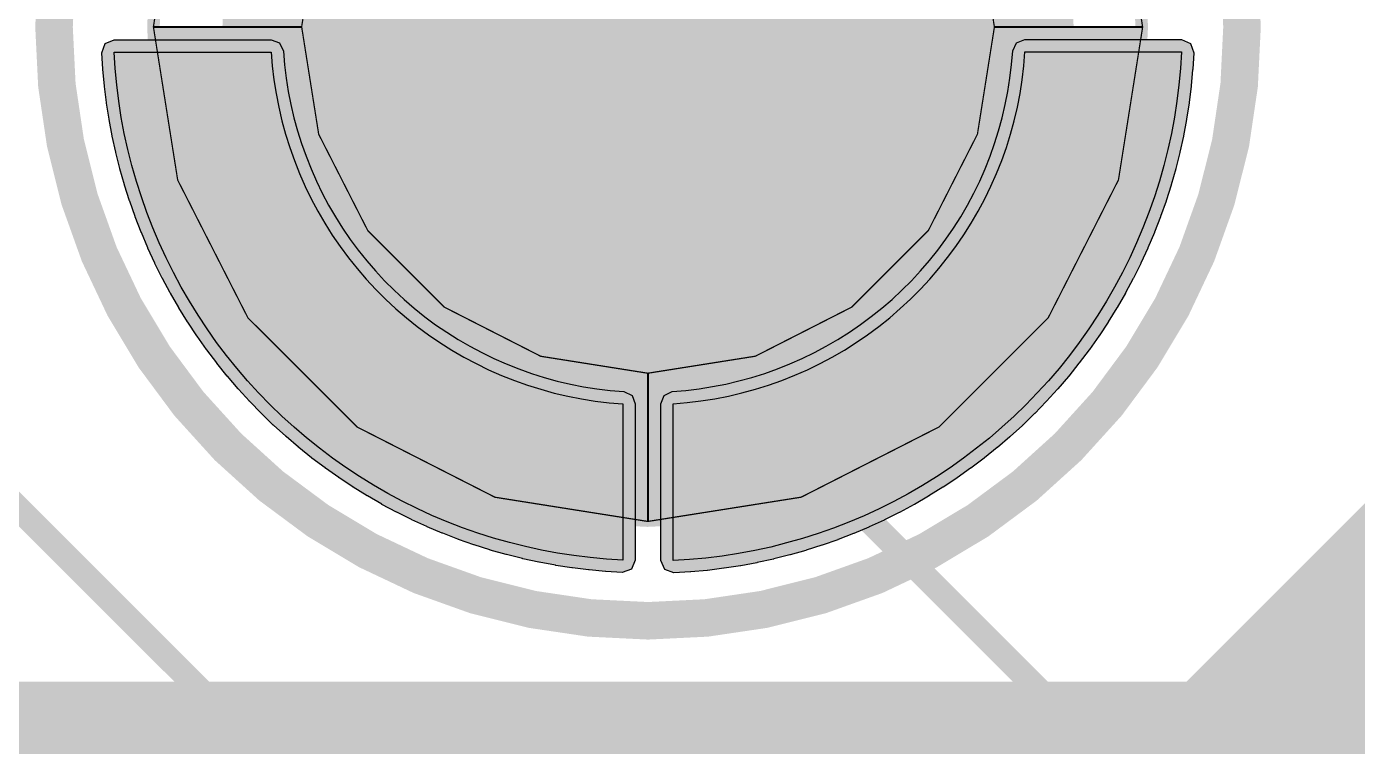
# Model space of a CAD drawing. Header units: millimetres. Extents: x -3 to 238, y -92 to 6.
# Drawn here: x 78.49 to 83.87, y -9.91 to -7 of the extents above; entities that cross this region are included whole.
import ezdxf

# ---------------------------------------------------------------- set-up
doc = ezdxf.new("R2010")
doc.units = ezdxf.units.MM
doc.header["$MEASUREMENT"] = 0
for name, color, linetype, true_color in [('Bottom-Layer', 7, 'Continuous', 0x0000ff), ('Bottom-Paste-Mask-Layer', 7, 'Continuous', 0x800000), ('Bottom-Silkscreen-Layer', 7, 'Continuous', 0x66cc33), ('Bottom-Solder-Mask-Layer', 7, 'Continuous', 0xaa00ff), ('Component-Shape-Layer', 7, 'Continuous', 0x00cccc), ('Document-Layer', 7, 'Continuous', 0xffffff), ('Multi-Layer', 7, 'Continuous', 0xc0c0c0), ('Pin-Soldering-Layer', 7, 'Continuous', 0xcc9999), ('Top-Layer', 7, 'Continuous', 0xff0000)]:
    doc.layers.add(name, color=color, linetype=linetype, true_color=true_color)

msp = doc.modelspace()

# ---------------------------------------------------------------- hatches: boundary and pattern name
at = {"layer": 'Bottom-Layer'}
for points in [[(80.8986, -8.5258), (80.8986, -9.1586), (80.8322, -9.1545), (80.766, -9.1485), (80.6999, -9.1404), (80.6342, -9.1302), (80.5688, -9.118), (80.5038, -9.1039), (80.4393, -9.0877), (80.3752, -9.0695), (80.3118, -9.0494), (80.2491, -9.0273), (80.187, -9.0034), (80.1257, -8.9775), (80.0652, -8.9497), (80.0057, -8.9201), (79.947, -8.8887), (79.8894, -8.8554), (79.8328, -8.8205), (79.7773, -8.7837), (79.723, -8.7453), (79.6699, -8.7053), (79.618, -8.6636), (79.5675, -8.6203), (79.5183, -8.5756), (79.4705, -8.5293), (79.4242, -8.4815), (79.3793, -8.4324), (79.336, -8.3819), (79.2943, -8.3301), (79.2541, -8.277), (79.2157, -8.2227), (79.1789, -8.1672), (79.1439, -8.1107), (79.1106, -8.0531), (79.0791, -7.9945), (79.0494, -7.935), (79.0216, -7.8745), (78.9956, -7.8133), (78.9716, -7.7512), (78.9494, -7.6885), (78.9292, -7.6251), (78.911, -7.5611), (78.8948, -7.4966), (78.8805, -7.4316), (78.8683, -7.3662), (78.8581, -7.3005), (78.8499, -7.2344), (78.8437, -7.1682), (78.8396, -7.1018), (79.4746, -7.1018), (79.4793, -7.158), (79.486, -7.214), (79.4948, -7.2697), (79.5056, -7.3251), (79.5185, -7.38), (79.5333, -7.4344), (79.5502, -7.4882), (79.5691, -7.5414), (79.5899, -7.5938), (79.6127, -7.6454), (79.6373, -7.6962), (79.6638, -7.7459), (79.6922, -7.7947), (79.7223, -7.8424), (79.7542, -7.8889), (79.7877, -7.9343), (79.8229, -7.9783), (79.8598, -8.021), (79.8982, -8.0624), (79.9381, -8.1023), (79.9794, -8.1407), (80.0221, -8.1775), (80.0662, -8.2127), (80.1115, -8.2463), (80.158, -8.2781), (80.2057, -8.3082), (80.2545, -8.3366), (80.3043, -8.3631), (80.355, -8.3877), (80.4066, -8.4105), (80.4591, -8.4313), (80.5122, -8.4502), (80.566, -8.4671), (80.6204, -8.482), (80.6753, -8.4949), (80.7307, -8.5057), (80.7864, -8.5145), (80.8424, -8.5212)], [(82.5259, -7.1015), (83.1587, -7.1015), (83.1547, -7.168), (83.1486, -7.2342), (83.1405, -7.3002), (83.1304, -7.366), (83.1182, -7.4314), (83.104, -7.4964), (83.0878, -7.5609), (83.0697, -7.6249), (83.0496, -7.6884), (83.0275, -7.7511), (83.0035, -7.8132), (82.9776, -7.8745), (82.9499, -7.9349), (82.9203, -7.9945), (82.8888, -8.0532), (82.8556, -8.1108), (82.8206, -8.1674), (82.7839, -8.2228), (82.7455, -8.2772), (82.7054, -8.3303), (82.6637, -8.3822), (82.6205, -8.4327), (82.5757, -8.4819), (82.5294, -8.5297), (82.4817, -8.576), (82.4325, -8.6209), (82.382, -8.6642), (82.3302, -8.7059), (82.2771, -8.746), (82.2228, -8.7845), (82.1674, -8.8213), (82.1109, -8.8563), (82.0532, -8.8896), (81.9947, -8.9211), (81.9351, -8.9508), (81.8747, -8.9786), (81.8134, -9.0046), (81.7514, -9.0286), (81.6886, -9.0507), (81.6252, -9.0709), (81.5612, -9.0891), (81.4967, -9.1054), (81.4318, -9.1196), (81.3664, -9.1319), (81.3006, -9.1421), (81.2346, -9.1503), (81.1683, -9.1564), (81.1019, -9.1605), (81.1019, -8.5255), (81.1582, -8.5209), (81.2142, -8.5142), (81.2699, -8.5054), (81.3252, -8.4946), (81.3801, -8.4817), (81.4346, -8.4668), (81.4884, -8.45), (81.5415, -8.4311), (81.5939, -8.4103), (81.6456, -8.3875), (81.6963, -8.3628), (81.7461, -8.3363), (81.7949, -8.308), (81.8425, -8.2779), (81.8891, -8.246), (81.9344, -8.2124), (81.9785, -8.1772), (82.0212, -8.1404), (82.0625, -8.102), (82.1024, -8.0621), (82.1408, -8.0208), (82.1776, -7.9781), (82.2128, -7.934), (82.2464, -7.8887), (82.2783, -7.8421), (82.3084, -7.7945), (82.3367, -7.7457), (82.3632, -7.6959), (82.3879, -7.6452), (82.4107, -7.5935), (82.4315, -7.5411), (82.4504, -7.488), (82.4672, -7.4342), (82.4821, -7.3797), (82.495, -7.3248), (82.5058, -7.2695), (82.5146, -7.2138), (82.5213, -7.1577)]]:
    msp.add_hatch(color=256, dxfattribs=at).paths.add_polyline_path(points)
at = {"layer": 'Bottom-Paste-Mask-Layer'}
for points in [[(80.8986, -8.5258), (80.8986, -9.1586), (80.8322, -9.1545), (80.766, -9.1485), (80.6999, -9.1404), (80.6342, -9.1302), (80.5688, -9.118), (80.5038, -9.1039), (80.4393, -9.0877), (80.3752, -9.0695), (80.3118, -9.0494), (80.2491, -9.0273), (80.187, -9.0034), (80.1257, -8.9775), (80.0652, -8.9497), (80.0057, -8.9201), (79.947, -8.8887), (79.8894, -8.8554), (79.8328, -8.8205), (79.7773, -8.7837), (79.723, -8.7453), (79.6699, -8.7053), (79.618, -8.6636), (79.5675, -8.6203), (79.5183, -8.5756), (79.4705, -8.5293), (79.4242, -8.4815), (79.3793, -8.4324), (79.336, -8.3819), (79.2943, -8.3301), (79.2541, -8.277), (79.2157, -8.2227), (79.1789, -8.1672), (79.1439, -8.1107), (79.1106, -8.0531), (79.0791, -7.9945), (79.0494, -7.935), (79.0216, -7.8745), (78.9956, -7.8133), (78.9716, -7.7512), (78.9494, -7.6885), (78.9292, -7.6251), (78.911, -7.5611), (78.8948, -7.4966), (78.8805, -7.4316), (78.8683, -7.3662), (78.8581, -7.3005), (78.8499, -7.2344), (78.8437, -7.1682), (78.8396, -7.1018), (79.4746, -7.1018), (79.4793, -7.158), (79.486, -7.214), (79.4948, -7.2697), (79.5056, -7.3251), (79.5185, -7.38), (79.5333, -7.4344), (79.5502, -7.4882), (79.5691, -7.5414), (79.5899, -7.5938), (79.6127, -7.6454), (79.6373, -7.6962), (79.6638, -7.7459), (79.6922, -7.7947), (79.7223, -7.8424), (79.7542, -7.8889), (79.7877, -7.9343), (79.8229, -7.9783), (79.8598, -8.021), (79.8982, -8.0624), (79.9381, -8.1023), (79.9794, -8.1407), (80.0221, -8.1775), (80.0662, -8.2127), (80.1115, -8.2463), (80.158, -8.2781), (80.2057, -8.3082), (80.2545, -8.3366), (80.3043, -8.3631), (80.355, -8.3877), (80.4066, -8.4105), (80.4591, -8.4313), (80.5122, -8.4502), (80.566, -8.4671), (80.6204, -8.482), (80.6753, -8.4949), (80.7307, -8.5057), (80.7864, -8.5145), (80.8424, -8.5212)], [(82.5259, -7.1015), (83.1587, -7.1015), (83.1547, -7.168), (83.1486, -7.2342), (83.1405, -7.3002), (83.1304, -7.366), (83.1182, -7.4314), (83.104, -7.4964), (83.0878, -7.5609), (83.0697, -7.6249), (83.0496, -7.6884), (83.0275, -7.7511), (83.0035, -7.8132), (82.9776, -7.8745), (82.9499, -7.9349), (82.9203, -7.9945), (82.8888, -8.0532), (82.8556, -8.1108), (82.8206, -8.1674), (82.7839, -8.2228), (82.7455, -8.2772), (82.7054, -8.3303), (82.6637, -8.3822), (82.6205, -8.4327), (82.5757, -8.4819), (82.5294, -8.5297), (82.4817, -8.576), (82.4325, -8.6209), (82.382, -8.6642), (82.3302, -8.7059), (82.2771, -8.746), (82.2228, -8.7845), (82.1674, -8.8213), (82.1109, -8.8563), (82.0532, -8.8896), (81.9947, -8.9211), (81.9351, -8.9508), (81.8747, -8.9786), (81.8134, -9.0046), (81.7514, -9.0286), (81.6886, -9.0507), (81.6252, -9.0709), (81.5612, -9.0891), (81.4967, -9.1054), (81.4318, -9.1196), (81.3664, -9.1319), (81.3006, -9.1421), (81.2346, -9.1503), (81.1683, -9.1564), (81.1019, -9.1605), (81.1019, -8.5255), (81.1582, -8.5209), (81.2142, -8.5142), (81.2699, -8.5054), (81.3252, -8.4946), (81.3801, -8.4817), (81.4346, -8.4668), (81.4884, -8.45), (81.5415, -8.4311), (81.5939, -8.4103), (81.6456, -8.3875), (81.6963, -8.3628), (81.7461, -8.3363), (81.7949, -8.308), (81.8425, -8.2779), (81.8891, -8.246), (81.9344, -8.2124), (81.9785, -8.1772), (82.0212, -8.1404), (82.0625, -8.102), (82.1024, -8.0621), (82.1408, -8.0208), (82.1776, -7.9781), (82.2128, -7.934), (82.2464, -7.8887), (82.2783, -7.8421), (82.3084, -7.7945), (82.3367, -7.7457), (82.3632, -7.6959), (82.3879, -7.6452), (82.4107, -7.5935), (82.4315, -7.5411), (82.4504, -7.488), (82.4672, -7.4342), (82.4821, -7.3797), (82.495, -7.3248), (82.5058, -7.2695), (82.5146, -7.2138), (82.5213, -7.1577)]]:
    msp.add_hatch(color=256, dxfattribs=at).paths.add_polyline_path(points)
at = {"layer": 'Bottom-Solder-Mask-Layer'}
for points in [[(80.8475, -8.4714), (80.9027, -8.476), (80.9354, -8.4919), (80.9486, -8.5258), (80.9486, -9.1586), (80.9329, -9.195), (80.8956, -9.2085), (80.8292, -9.2045), (80.8284, -9.2044), (80.8277, -9.2043), (80.7614, -9.1983), (80.7606, -9.1982), (80.7599, -9.1981), (80.6938, -9.19), (80.6931, -9.1899), (80.6923, -9.1898), (80.6266, -9.1796), (80.6258, -9.1795), (80.6251, -9.1794), (80.5596, -9.1672), (80.5589, -9.1671), (80.5581, -9.1669), (80.4931, -9.1527), (80.4924, -9.1526), (80.4916, -9.1524), (80.4271, -9.1362), (80.4263, -9.136), (80.4256, -9.1358), (80.3616, -9.1176), (80.3609, -9.1174), (80.3601, -9.1172), (80.2967, -9.0971), (80.296, -9.0968), (80.2952, -9.0966), (80.2325, -9.0745), (80.2318, -9.0743), (80.231, -9.074), (80.169, -9.05), (80.1683, -9.0497), (80.1676, -9.0494), (80.1063, -9.0235), (80.1056, -9.0232), (80.1049, -9.0229), (80.0444, -8.9952), (80.0437, -8.9948), (80.043, -8.9945), (79.9834, -8.9649), (79.9827, -8.9645), (79.982, -8.9642), (79.9234, -8.9327), (79.9227, -8.9324), (79.9221, -8.932), (79.8644, -8.8988), (79.8638, -8.8984), (79.8631, -8.898), (79.8065, -8.863), (79.8059, -8.8626), (79.8052, -8.8622), (79.7497, -8.8254), (79.7491, -8.825), (79.7485, -8.8246), (79.6941, -8.7862), (79.6935, -8.7857), (79.6929, -8.7852), (79.6398, -8.7452), (79.6392, -8.7447), (79.6386, -8.7442), (79.5867, -8.7026), (79.5861, -8.7021), (79.5855, -8.7016), (79.535, -8.6583), (79.5344, -8.6578), (79.5338, -8.6573), (79.4846, -8.6125), (79.484, -8.612), (79.4835, -8.6115), (79.4357, -8.5652), (79.4352, -8.5646), (79.4346, -8.5641), (79.3883, -8.5164), (79.3878, -8.5158), (79.3872, -8.5152), (79.3424, -8.4661), (79.3419, -8.4655), (79.3414, -8.4649), (79.298, -8.4144), (79.2976, -8.4138), (79.2971, -8.4132), (79.2553, -8.3614), (79.2549, -8.3608), (79.2544, -8.3602), (79.2143, -8.3071), (79.2138, -8.3065), (79.2133, -8.3059), (79.1749, -8.2516), (79.1744, -8.251), (79.174, -8.2503), (79.1372, -8.1949), (79.1368, -8.1942), (79.1364, -8.1936), (79.1014, -8.1371), (79.1009, -8.1364), (79.1006, -8.1357), (79.0673, -8.0781), (79.0669, -8.0774), (79.0665, -8.0768), (79.035, -8.0182), (79.0347, -8.0175), (79.0343, -8.0168), (79.0046, -7.9573), (79.0043, -7.9566), (79.004, -7.9559), (78.9762, -7.8954), (78.9758, -7.8947), (78.9755, -7.894), (78.9496, -7.8328), (78.9493, -7.8321), (78.949, -7.8313), (78.9249, -7.7693), (78.9247, -7.7686), (78.9244, -7.7678), (78.9023, -7.7051), (78.902, -7.7044), (78.9018, -7.7037), (78.8816, -7.6403), (78.8814, -7.6395), (78.8812, -7.6388), (78.8629, -7.5748), (78.8627, -7.5741), (78.8625, -7.5733), (78.8463, -7.5088), (78.8461, -7.5081), (78.8459, -7.5073), (78.8317, -7.4423), (78.8315, -7.4416), (78.8314, -7.4408), (78.8191, -7.3754), (78.819, -7.3746), (78.8189, -7.3739), (78.8087, -7.3081), (78.8086, -7.3074), (78.8085, -7.3066), (78.8003, -7.2406), (78.8002, -7.2398), (78.8001, -7.2391), (78.794, -7.1728), (78.7939, -7.172), (78.7938, -7.1713), (78.7897, -7.1049), (78.8032, -7.0675), (78.8396, -7.0518), (79.4746, -7.0518), (79.5085, -7.065), (79.5245, -7.0977), (79.529, -7.153), (79.5355, -7.2071), (79.544, -7.261), (79.5545, -7.3146), (79.5669, -7.3677), (79.5813, -7.4203), (79.5977, -7.4724), (79.6159, -7.5238), (79.6361, -7.5745), (79.6581, -7.6244), (79.6819, -7.6735), (79.7075, -7.7216), (79.735, -7.7688), (79.7641, -7.8149), (79.7949, -7.8599), (79.8274, -7.9038), (79.8614, -7.9464), (79.897, -7.9877), (79.9342, -8.0277), (79.9728, -8.0663), (80.0127, -8.1034), (80.054, -8.139), (80.0967, -8.1731), (80.1405, -8.2055), (80.1855, -8.2363), (80.2317, -8.2655), (80.2788, -8.2929), (80.327, -8.3185), (80.376, -8.3424), (80.426, -8.3644), (80.4767, -8.3845), (80.5281, -8.4028), (80.5801, -8.4191), (80.6327, -8.4335), (80.6859, -8.446), (80.7394, -8.4564), (80.7933, -8.4649)], [(82.4716, -7.1527), (82.4761, -7.0974), (82.4921, -7.0648), (82.5259, -7.0515), (83.1587, -7.0515), (83.1951, -7.0673), (83.2086, -7.1046), (83.2046, -7.171), (83.2046, -7.1718), (83.2045, -7.1725), (83.1984, -7.2388), (83.1983, -7.2395), (83.1983, -7.2403), (83.1901, -7.3064), (83.19, -7.3071), (83.1899, -7.3079), (83.1798, -7.3736), (83.1797, -7.3744), (83.1795, -7.3751), (83.1674, -7.4406), (83.1672, -7.4413), (83.167, -7.4421), (83.1529, -7.5071), (83.1527, -7.5078), (83.1525, -7.5086), (83.1363, -7.5731), (83.1361, -7.5738), (83.1359, -7.5746), (83.1178, -7.6386), (83.1176, -7.6393), (83.1173, -7.64), (83.0972, -7.7035), (83.097, -7.7042), (83.0967, -7.7049), (83.0747, -7.7677), (83.0744, -7.7684), (83.0741, -7.7691), (83.0502, -7.8312), (83.0499, -7.8319), (83.0496, -7.8326), (83.0237, -7.8939), (83.0234, -7.8946), (83.0231, -7.8953), (82.9953, -7.9558), (82.995, -7.9565), (82.9946, -7.9572), (82.965, -8.0168), (82.9647, -8.0175), (82.9643, -8.0181), (82.9329, -8.0768), (82.9325, -8.0775), (82.9321, -8.0781), (82.8989, -8.1358), (82.8985, -8.1364), (82.8981, -8.1371), (82.8631, -8.1937), (82.8627, -8.1943), (82.8623, -8.195), (82.8256, -8.2505), (82.8251, -8.2511), (82.8247, -8.2517), (82.7863, -8.306), (82.7859, -8.3067), (82.7854, -8.3073), (82.7453, -8.3604), (82.7449, -8.361), (82.7444, -8.3616), (82.7027, -8.4135), (82.7022, -8.4141), (82.7017, -8.4147), (82.6585, -8.4652), (82.658, -8.4658), (82.6575, -8.4664), (82.6127, -8.5156), (82.6121, -8.5161), (82.6116, -8.5167), (82.5653, -8.5645), (82.5648, -8.565), (82.5642, -8.5656), (82.5165, -8.6119), (82.5159, -8.6124), (82.5154, -8.6129), (82.4662, -8.6578), (82.4657, -8.6583), (82.4651, -8.6588), (82.4146, -8.7021), (82.414, -8.7026), (82.4134, -8.7031), (82.3616, -8.7448), (82.361, -8.7453), (82.3604, -8.7458), (82.3073, -8.7859), (82.3067, -8.7864), (82.306, -8.7868), (82.2517, -8.8253), (82.2511, -8.8257), (82.2505, -8.8262), (82.195, -8.8629), (82.1944, -8.8634), (82.1937, -8.8638), (82.1372, -8.8988), (82.1365, -8.8992), (82.1359, -8.8996), (82.0783, -8.9329), (82.0776, -8.9333), (82.0769, -8.9336), (82.0183, -8.9651), (82.0176, -8.9655), (82.017, -8.9658), (81.9574, -8.9955), (81.9567, -8.9959), (81.956, -8.9962), (81.8956, -9.024), (81.8949, -9.0243), (81.8942, -9.0246), (81.8329, -9.0506), (81.8322, -9.0509), (81.8315, -9.0512), (81.7694, -9.0752), (81.7687, -9.0755), (81.768, -9.0758), (81.7053, -9.0979), (81.7045, -9.0981), (81.7038, -9.0984), (81.6404, -9.1186), (81.6397, -9.1188), (81.6389, -9.119), (81.5749, -9.1372), (81.5742, -9.1374), (81.5735, -9.1376), (81.509, -9.1539), (81.5082, -9.1541), (81.5074, -9.1542), (81.4425, -9.1685), (81.4417, -9.1686), (81.441, -9.1688), (81.3756, -9.181), (81.3748, -9.1812), (81.374, -9.1813), (81.3083, -9.1915), (81.3075, -9.1916), (81.3068, -9.1917), (81.2407, -9.1999), (81.24, -9.2), (81.2392, -9.2001), (81.173, -9.2062), (81.1722, -9.2063), (81.1714, -9.2063), (81.105, -9.2104), (81.0677, -9.197), (81.0519, -9.1605), (81.0519, -8.5255), (81.0652, -8.4917), (81.0978, -8.4757), (81.1531, -8.4712), (81.2073, -8.4647), (81.2612, -8.4562), (81.3147, -8.4457), (81.3678, -8.4333), (81.4205, -8.4189), (81.4725, -8.4025), (81.5239, -8.3843), (81.5746, -8.3641), (81.6245, -8.3421), (81.6736, -8.3183), (81.7218, -8.2926), (81.7689, -8.2652), (81.8151, -8.2361), (81.8601, -8.2053), (81.9039, -8.1728), (81.9465, -8.1387), (81.9878, -8.1031), (82.0278, -8.066), (82.0664, -8.0274), (82.1035, -7.9874), (82.1392, -7.9461), (82.1732, -7.9035), (82.2057, -7.8597), (82.2365, -7.8146), (82.2656, -7.7685), (82.293, -7.7214), (82.3187, -7.6732), (82.3425, -7.6241), (82.3645, -7.5742), (82.3847, -7.5235), (82.4029, -7.4721), (82.4193, -7.4201), (82.4337, -7.3674), (82.4461, -7.3143), (82.4566, -7.2608), (82.4651, -7.2069)]]:
    msp.add_hatch(color=256, dxfattribs=at).paths.add_polyline_path(points)
at = {"layer": 'Multi-Layer'}
msp.add_hatch(color=256, dxfattribs=at).paths.add_polyline_path([(79.6002, -7, 1), (82.4002, -7, 1)])
msp.add_hatch(color=256, dxfattribs=at).paths.add_polyline_path([(79.6002, -7, 1), (82.4002, -7, 1)])
at = {"layer": 'Pin-Soldering-Layer'}
for points in [[(80.9986, -9.0018), (80.9986, -8.4018), (80.566, -8.3333), (80.1757, -8.1344), (79.866, -7.8247), (79.6672, -7.4344), (79.5986, -7.0018), (78.9986, -7.0018), (79.0965, -7.6198), (79.3806, -8.1774), (79.8231, -8.6198), (80.3806, -8.9039)], [(80.9986, -9.0018), (80.9986, -8.4018), (80.566, -8.3333), (80.1757, -8.1344), (79.866, -7.8247), (79.6672, -7.4344), (79.5986, -7.0018), (78.9986, -7.0018), (79.0965, -7.6198), (79.3806, -8.1774), (79.8231, -8.6198), (80.3806, -8.9039)], [(83.0019, -7.0015), (82.4019, -7.0015), (82.3334, -7.4342), (82.1346, -7.8244), (81.8248, -8.1342), (81.4346, -8.333), (81.0019, -8.4015), (81.0019, -9.0015), (81.62, -8.9037), (82.1775, -8.6196), (82.62, -8.1771), (82.9041, -7.6196)], [(83.0019, -7.0015), (82.4019, -7.0015), (82.3334, -7.4342), (82.1346, -7.8244), (81.8248, -8.1342), (81.4346, -8.333), (81.0019, -8.4015), (81.0019, -9.0015), (81.62, -8.9037), (82.1775, -8.6196), (82.62, -8.1771), (82.9041, -7.6196)]]:
    msp.add_hatch(color=256, dxfattribs=at).paths.add_polyline_path(points)

# ---------------------------------------------------------------- linework, layer by layer
at = {"layer": 'Bottom-Layer'}
for points in [[(80.8986, -8.5258), (80.8986, -9.1586), (80.8322, -9.1545), (80.766, -9.1485), (80.6999, -9.1404), (80.6342, -9.1302), (80.5688, -9.118), (80.5038, -9.1039), (80.4393, -9.0877), (80.3752, -9.0695), (80.3118, -9.0494), (80.2491, -9.0273), (80.187, -9.0034), (80.1257, -8.9775), (80.0652, -8.9497), (80.0057, -8.9201), (79.947, -8.8887), (79.8894, -8.8554), (79.8328, -8.8205), (79.7773, -8.7837), (79.723, -8.7453), (79.6699, -8.7053), (79.618, -8.6636), (79.5675, -8.6203), (79.5183, -8.5756), (79.4705, -8.5293), (79.4242, -8.4815), (79.3793, -8.4324), (79.336, -8.3819), (79.2943, -8.3301), (79.2541, -8.277), (79.2157, -8.2227), (79.1789, -8.1672), (79.1439, -8.1107), (79.1106, -8.0531), (79.0791, -7.9945), (79.0494, -7.935), (79.0216, -7.8745), (78.9956, -7.8133), (78.9716, -7.7512), (78.9494, -7.6885), (78.9292, -7.6251), (78.911, -7.5611), (78.8948, -7.4966), (78.8805, -7.4316), (78.8683, -7.3662), (78.8581, -7.3005), (78.8499, -7.2344), (78.8437, -7.1682), (78.8396, -7.1018), (79.4746, -7.1018), (79.4793, -7.158), (79.486, -7.214), (79.4948, -7.2697), (79.5056, -7.3251), (79.5185, -7.38), (79.5333, -7.4344), (79.5502, -7.4882), (79.5691, -7.5414), (79.5899, -7.5938), (79.6127, -7.6454), (79.6373, -7.6962), (79.6638, -7.7459), (79.6922, -7.7947), (79.7223, -7.8424), (79.7542, -7.8889), (79.7877, -7.9343), (79.8229, -7.9783), (79.8598, -8.021), (79.8982, -8.0624), (79.9381, -8.1023), (79.9794, -8.1407), (80.0221, -8.1775), (80.0662, -8.2127), (80.1115, -8.2463), (80.158, -8.2781), (80.2057, -8.3082), (80.2545, -8.3366), (80.3043, -8.3631), (80.355, -8.3877), (80.4066, -8.4105), (80.4591, -8.4313), (80.5122, -8.4502), (80.566, -8.4671), (80.6204, -8.482), (80.6753, -8.4949), (80.7307, -8.5057), (80.7864, -8.5145), (80.8424, -8.5212)], [(82.5259, -7.1015), (83.1587, -7.1015), (83.1547, -7.168), (83.1486, -7.2342), (83.1405, -7.3002), (83.1304, -7.366), (83.1182, -7.4314), (83.104, -7.4964), (83.0878, -7.5609), (83.0697, -7.6249), (83.0496, -7.6884), (83.0275, -7.7511), (83.0035, -7.8132), (82.9776, -7.8745), (82.9499, -7.9349), (82.9203, -7.9945), (82.8888, -8.0532), (82.8556, -8.1108), (82.8206, -8.1674), (82.7839, -8.2228), (82.7455, -8.2772), (82.7054, -8.3303), (82.6637, -8.3822), (82.6205, -8.4327), (82.5757, -8.4819), (82.5294, -8.5297), (82.4817, -8.576), (82.4325, -8.6209), (82.382, -8.6642), (82.3302, -8.7059), (82.2771, -8.746), (82.2228, -8.7845), (82.1674, -8.8213), (82.1109, -8.8563), (82.0532, -8.8896), (81.9947, -8.9211), (81.9351, -8.9508), (81.8747, -8.9786), (81.8134, -9.0046), (81.7514, -9.0286), (81.6886, -9.0507), (81.6252, -9.0709), (81.5612, -9.0891), (81.4967, -9.1054), (81.4318, -9.1196), (81.3664, -9.1319), (81.3006, -9.1421), (81.2346, -9.1503), (81.1683, -9.1564), (81.1019, -9.1605), (81.1019, -8.5255), (81.1582, -8.5209), (81.2142, -8.5142), (81.2699, -8.5054), (81.3252, -8.4946), (81.3801, -8.4817), (81.4346, -8.4668), (81.4884, -8.45), (81.5415, -8.4311), (81.5939, -8.4103), (81.6456, -8.3875), (81.6963, -8.3628), (81.7461, -8.3363), (81.7949, -8.308), (81.8425, -8.2779), (81.8891, -8.246), (81.9344, -8.2124), (81.9785, -8.1772), (82.0212, -8.1404), (82.0625, -8.102), (82.1024, -8.0621), (82.1408, -8.0208), (82.1776, -7.9781), (82.2128, -7.934), (82.2464, -7.8887), (82.2783, -7.8421), (82.3084, -7.7945), (82.3367, -7.7457), (82.3632, -7.6959), (82.3879, -7.6452), (82.4107, -7.5935), (82.4315, -7.5411), (82.4504, -7.488), (82.4672, -7.4342), (82.4821, -7.3797), (82.495, -7.3248), (82.5058, -7.2695), (82.5146, -7.2138), (82.5213, -7.1577)]]:
    msp.add_lwpolyline(points, close=True, dxfattribs=at)
at = {"layer": 'Bottom-Layer', "const_width": 1.5}
for points in [[(85.2052, -8.686), (83.4537, -10.4375)], [(83.4537, -10.4375), (72.9139, -10.4375)]]:
    msp.add_lwpolyline(points, dxfattribs=at)
at = {"layer": 'Bottom-Paste-Mask-Layer'}
for points in [[(80.8986, -8.5258), (80.8986, -9.1586), (80.8322, -9.1545), (80.766, -9.1485), (80.6999, -9.1404), (80.6342, -9.1302), (80.5688, -9.118), (80.5038, -9.1039), (80.4393, -9.0877), (80.3752, -9.0695), (80.3118, -9.0494), (80.2491, -9.0273), (80.187, -9.0034), (80.1257, -8.9775), (80.0652, -8.9497), (80.0057, -8.9201), (79.947, -8.8887), (79.8894, -8.8554), (79.8328, -8.8205), (79.7773, -8.7837), (79.723, -8.7453), (79.6699, -8.7053), (79.618, -8.6636), (79.5675, -8.6203), (79.5183, -8.5756), (79.4705, -8.5293), (79.4242, -8.4815), (79.3793, -8.4324), (79.336, -8.3819), (79.2943, -8.3301), (79.2541, -8.277), (79.2157, -8.2227), (79.1789, -8.1672), (79.1439, -8.1107), (79.1106, -8.0531), (79.0791, -7.9945), (79.0494, -7.935), (79.0216, -7.8745), (78.9956, -7.8133), (78.9716, -7.7512), (78.9494, -7.6885), (78.9292, -7.6251), (78.911, -7.5611), (78.8948, -7.4966), (78.8805, -7.4316), (78.8683, -7.3662), (78.8581, -7.3005), (78.8499, -7.2344), (78.8437, -7.1682), (78.8396, -7.1018), (79.4746, -7.1018), (79.4793, -7.158), (79.486, -7.214), (79.4948, -7.2697), (79.5056, -7.3251), (79.5185, -7.38), (79.5333, -7.4344), (79.5502, -7.4882), (79.5691, -7.5414), (79.5899, -7.5938), (79.6127, -7.6454), (79.6373, -7.6962), (79.6638, -7.7459), (79.6922, -7.7947), (79.7223, -7.8424), (79.7542, -7.8889), (79.7877, -7.9343), (79.8229, -7.9783), (79.8598, -8.021), (79.8982, -8.0624), (79.9381, -8.1023), (79.9794, -8.1407), (80.0221, -8.1775), (80.0662, -8.2127), (80.1115, -8.2463), (80.158, -8.2781), (80.2057, -8.3082), (80.2545, -8.3366), (80.3043, -8.3631), (80.355, -8.3877), (80.4066, -8.4105), (80.4591, -8.4313), (80.5122, -8.4502), (80.566, -8.4671), (80.6204, -8.482), (80.6753, -8.4949), (80.7307, -8.5057), (80.7864, -8.5145), (80.8424, -8.5212)], [(82.5259, -7.1015), (83.1587, -7.1015), (83.1547, -7.168), (83.1486, -7.2342), (83.1405, -7.3002), (83.1304, -7.366), (83.1182, -7.4314), (83.104, -7.4964), (83.0878, -7.5609), (83.0697, -7.6249), (83.0496, -7.6884), (83.0275, -7.7511), (83.0035, -7.8132), (82.9776, -7.8745), (82.9499, -7.9349), (82.9203, -7.9945), (82.8888, -8.0532), (82.8556, -8.1108), (82.8206, -8.1674), (82.7839, -8.2228), (82.7455, -8.2772), (82.7054, -8.3303), (82.6637, -8.3822), (82.6205, -8.4327), (82.5757, -8.4819), (82.5294, -8.5297), (82.4817, -8.576), (82.4325, -8.6209), (82.382, -8.6642), (82.3302, -8.7059), (82.2771, -8.746), (82.2228, -8.7845), (82.1674, -8.8213), (82.1109, -8.8563), (82.0532, -8.8896), (81.9947, -8.9211), (81.9351, -8.9508), (81.8747, -8.9786), (81.8134, -9.0046), (81.7514, -9.0286), (81.6886, -9.0507), (81.6252, -9.0709), (81.5612, -9.0891), (81.4967, -9.1054), (81.4318, -9.1196), (81.3664, -9.1319), (81.3006, -9.1421), (81.2346, -9.1503), (81.1683, -9.1564), (81.1019, -9.1605), (81.1019, -8.5255), (81.1582, -8.5209), (81.2142, -8.5142), (81.2699, -8.5054), (81.3252, -8.4946), (81.3801, -8.4817), (81.4346, -8.4668), (81.4884, -8.45), (81.5415, -8.4311), (81.5939, -8.4103), (81.6456, -8.3875), (81.6963, -8.3628), (81.7461, -8.3363), (81.7949, -8.308), (81.8425, -8.2779), (81.8891, -8.246), (81.9344, -8.2124), (81.9785, -8.1772), (82.0212, -8.1404), (82.0625, -8.102), (82.1024, -8.0621), (82.1408, -8.0208), (82.1776, -7.9781), (82.2128, -7.934), (82.2464, -7.8887), (82.2783, -7.8421), (82.3084, -7.7945), (82.3367, -7.7457), (82.3632, -7.6959), (82.3879, -7.6452), (82.4107, -7.5935), (82.4315, -7.5411), (82.4504, -7.488), (82.4672, -7.4342), (82.4821, -7.3797), (82.495, -7.3248), (82.5058, -7.2695), (82.5146, -7.2138), (82.5213, -7.1577)]]:
    msp.add_lwpolyline(points, close=True, dxfattribs=at)
at = {"layer": 'Bottom-Silkscreen-Layer', "const_width": 0.152}
msp.add_lwpolyline([(78.596, -7, 1), (83.4043, -7), (83.4043, -7, 1), (78.596, -7)], format="xyb", dxfattribs=at)
msp.add_lwpolyline([(78.596, -7, 1), (83.4043, -7), (83.4043, -7, 1), (78.596, -7)], format="xyb", dxfattribs=at)
at = {"layer": 'Bottom-Solder-Mask-Layer'}
for points in [[(80.8475, -8.4714), (80.9027, -8.476), (80.9354, -8.4919), (80.9486, -8.5258), (80.9486, -9.1586), (80.9329, -9.195), (80.8956, -9.2085), (80.8292, -9.2045), (80.8284, -9.2044), (80.8277, -9.2043), (80.7614, -9.1983), (80.7606, -9.1982), (80.7599, -9.1981), (80.6938, -9.19), (80.6931, -9.1899), (80.6923, -9.1898), (80.6266, -9.1796), (80.6258, -9.1795), (80.6251, -9.1794), (80.5596, -9.1672), (80.5589, -9.1671), (80.5581, -9.1669), (80.4931, -9.1527), (80.4924, -9.1526), (80.4916, -9.1524), (80.4271, -9.1362), (80.4263, -9.136), (80.4256, -9.1358), (80.3616, -9.1176), (80.3609, -9.1174), (80.3601, -9.1172), (80.2967, -9.0971), (80.296, -9.0968), (80.2952, -9.0966), (80.2325, -9.0745), (80.2318, -9.0743), (80.231, -9.074), (80.169, -9.05), (80.1683, -9.0497), (80.1676, -9.0494), (80.1063, -9.0235), (80.1056, -9.0232), (80.1049, -9.0229), (80.0444, -8.9952), (80.0437, -8.9948), (80.043, -8.9945), (79.9834, -8.9649), (79.9827, -8.9645), (79.982, -8.9642), (79.9234, -8.9327), (79.9227, -8.9324), (79.9221, -8.932), (79.8644, -8.8988), (79.8638, -8.8984), (79.8631, -8.898), (79.8065, -8.863), (79.8059, -8.8626), (79.8052, -8.8622), (79.7497, -8.8254), (79.7491, -8.825), (79.7485, -8.8246), (79.6941, -8.7862), (79.6935, -8.7857), (79.6929, -8.7852), (79.6398, -8.7452), (79.6392, -8.7447), (79.6386, -8.7442), (79.5867, -8.7026), (79.5861, -8.7021), (79.5855, -8.7016), (79.535, -8.6583), (79.5344, -8.6578), (79.5338, -8.6573), (79.4846, -8.6125), (79.484, -8.612), (79.4835, -8.6115), (79.4357, -8.5652), (79.4352, -8.5646), (79.4346, -8.5641), (79.3883, -8.5164), (79.3878, -8.5158), (79.3872, -8.5152), (79.3424, -8.4661), (79.3419, -8.4655), (79.3414, -8.4649), (79.298, -8.4144), (79.2976, -8.4138), (79.2971, -8.4132), (79.2553, -8.3614), (79.2549, -8.3608), (79.2544, -8.3602), (79.2143, -8.3071), (79.2138, -8.3065), (79.2133, -8.3059), (79.1749, -8.2516), (79.1744, -8.251), (79.174, -8.2503), (79.1372, -8.1949), (79.1368, -8.1942), (79.1364, -8.1936), (79.1014, -8.1371), (79.1009, -8.1364), (79.1006, -8.1357), (79.0673, -8.0781), (79.0669, -8.0774), (79.0665, -8.0768), (79.035, -8.0182), (79.0347, -8.0175), (79.0343, -8.0168), (79.0046, -7.9573), (79.0043, -7.9566), (79.004, -7.9559), (78.9762, -7.8954), (78.9758, -7.8947), (78.9755, -7.894), (78.9496, -7.8328), (78.9493, -7.8321), (78.949, -7.8313), (78.9249, -7.7693), (78.9247, -7.7686), (78.9244, -7.7678), (78.9023, -7.7051), (78.902, -7.7044), (78.9018, -7.7037), (78.8816, -7.6403), (78.8814, -7.6395), (78.8812, -7.6388), (78.8629, -7.5748), (78.8627, -7.5741), (78.8625, -7.5733), (78.8463, -7.5088), (78.8461, -7.5081), (78.8459, -7.5073), (78.8317, -7.4423), (78.8315, -7.4416), (78.8314, -7.4408), (78.8191, -7.3754), (78.819, -7.3746), (78.8189, -7.3739), (78.8087, -7.3081), (78.8086, -7.3074), (78.8085, -7.3066), (78.8003, -7.2406), (78.8002, -7.2398), (78.8001, -7.2391), (78.794, -7.1728), (78.7939, -7.172), (78.7938, -7.1713), (78.7897, -7.1049), (78.8032, -7.0675), (78.8396, -7.0518), (79.4746, -7.0518), (79.5085, -7.065), (79.5245, -7.0977), (79.529, -7.153), (79.5355, -7.2071), (79.544, -7.261), (79.5545, -7.3146), (79.5669, -7.3677), (79.5813, -7.4203), (79.5977, -7.4724), (79.6159, -7.5238), (79.6361, -7.5745), (79.6581, -7.6244), (79.6819, -7.6735), (79.7075, -7.7216), (79.735, -7.7688), (79.7641, -7.8149), (79.7949, -7.8599), (79.8274, -7.9038), (79.8614, -7.9464), (79.897, -7.9877), (79.9342, -8.0277), (79.9728, -8.0663), (80.0127, -8.1034), (80.054, -8.139), (80.0967, -8.1731), (80.1405, -8.2055), (80.1855, -8.2363), (80.2317, -8.2655), (80.2788, -8.2929), (80.327, -8.3185), (80.376, -8.3424), (80.426, -8.3644), (80.4767, -8.3845), (80.5281, -8.4028), (80.5801, -8.4191), (80.6327, -8.4335), (80.6859, -8.446), (80.7394, -8.4564), (80.7933, -8.4649)], [(82.4716, -7.1527), (82.4761, -7.0974), (82.4921, -7.0648), (82.5259, -7.0515), (83.1587, -7.0515), (83.1951, -7.0673), (83.2086, -7.1046), (83.2046, -7.171), (83.2046, -7.1718), (83.2045, -7.1725), (83.1984, -7.2388), (83.1983, -7.2395), (83.1983, -7.2403), (83.1901, -7.3064), (83.19, -7.3071), (83.1899, -7.3079), (83.1798, -7.3736), (83.1797, -7.3744), (83.1795, -7.3751), (83.1674, -7.4406), (83.1672, -7.4413), (83.167, -7.4421), (83.1529, -7.5071), (83.1527, -7.5078), (83.1525, -7.5086), (83.1363, -7.5731), (83.1361, -7.5738), (83.1359, -7.5746), (83.1178, -7.6386), (83.1176, -7.6393), (83.1173, -7.64), (83.0972, -7.7035), (83.097, -7.7042), (83.0967, -7.7049), (83.0747, -7.7677), (83.0744, -7.7684), (83.0741, -7.7691), (83.0502, -7.8312), (83.0499, -7.8319), (83.0496, -7.8326), (83.0237, -7.8939), (83.0234, -7.8946), (83.0231, -7.8953), (82.9953, -7.9558), (82.995, -7.9565), (82.9946, -7.9572), (82.965, -8.0168), (82.9647, -8.0175), (82.9643, -8.0181), (82.9329, -8.0768), (82.9325, -8.0775), (82.9321, -8.0781), (82.8989, -8.1358), (82.8985, -8.1364), (82.8981, -8.1371), (82.8631, -8.1937), (82.8627, -8.1943), (82.8623, -8.195), (82.8256, -8.2505), (82.8251, -8.2511), (82.8247, -8.2517), (82.7863, -8.306), (82.7859, -8.3067), (82.7854, -8.3073), (82.7453, -8.3604), (82.7449, -8.361), (82.7444, -8.3616), (82.7027, -8.4135), (82.7022, -8.4141), (82.7017, -8.4147), (82.6585, -8.4652), (82.658, -8.4658), (82.6575, -8.4664), (82.6127, -8.5156), (82.6121, -8.5161), (82.6116, -8.5167), (82.5653, -8.5645), (82.5648, -8.565), (82.5642, -8.5656), (82.5165, -8.6119), (82.5159, -8.6124), (82.5154, -8.6129), (82.4662, -8.6578), (82.4657, -8.6583), (82.4651, -8.6588), (82.4146, -8.7021), (82.414, -8.7026), (82.4134, -8.7031), (82.3616, -8.7448), (82.361, -8.7453), (82.3604, -8.7458), (82.3073, -8.7859), (82.3067, -8.7864), (82.306, -8.7868), (82.2517, -8.8253), (82.2511, -8.8257), (82.2505, -8.8262), (82.195, -8.8629), (82.1944, -8.8634), (82.1937, -8.8638), (82.1372, -8.8988), (82.1365, -8.8992), (82.1359, -8.8996), (82.0783, -8.9329), (82.0776, -8.9333), (82.0769, -8.9336), (82.0183, -8.9651), (82.0176, -8.9655), (82.017, -8.9658), (81.9574, -8.9955), (81.9567, -8.9959), (81.956, -8.9962), (81.8956, -9.024), (81.8949, -9.0243), (81.8942, -9.0246), (81.8329, -9.0506), (81.8322, -9.0509), (81.8315, -9.0512), (81.7694, -9.0752), (81.7687, -9.0755), (81.768, -9.0758), (81.7053, -9.0979), (81.7045, -9.0981), (81.7038, -9.0984), (81.6404, -9.1186), (81.6397, -9.1188), (81.6389, -9.119), (81.5749, -9.1372), (81.5742, -9.1374), (81.5735, -9.1376), (81.509, -9.1539), (81.5082, -9.1541), (81.5074, -9.1542), (81.4425, -9.1685), (81.4417, -9.1686), (81.441, -9.1688), (81.3756, -9.181), (81.3748, -9.1812), (81.374, -9.1813), (81.3083, -9.1915), (81.3075, -9.1916), (81.3068, -9.1917), (81.2407, -9.1999), (81.24, -9.2), (81.2392, -9.2001), (81.173, -9.2062), (81.1722, -9.2063), (81.1714, -9.2063), (81.105, -9.2104), (81.0677, -9.197), (81.0519, -9.1605), (81.0519, -8.5255), (81.0652, -8.4917), (81.0978, -8.4757), (81.1531, -8.4712), (81.2073, -8.4647), (81.2612, -8.4562), (81.3147, -8.4457), (81.3678, -8.4333), (81.4205, -8.4189), (81.4725, -8.4025), (81.5239, -8.3843), (81.5746, -8.3641), (81.6245, -8.3421), (81.6736, -8.3183), (81.7218, -8.2926), (81.7689, -8.2652), (81.8151, -8.2361), (81.8601, -8.2053), (81.9039, -8.1728), (81.9465, -8.1387), (81.9878, -8.1031), (82.0278, -8.066), (82.0664, -8.0274), (82.1035, -7.9874), (82.1392, -7.9461), (82.1732, -7.9035), (82.2057, -7.8597), (82.2365, -7.8146), (82.2656, -7.7685), (82.293, -7.7214), (82.3187, -7.6732), (82.3425, -7.6241), (82.3645, -7.5742), (82.3847, -7.5235), (82.4029, -7.4721), (82.4193, -7.4201), (82.4337, -7.3674), (82.4461, -7.3143), (82.4566, -7.2608), (82.4651, -7.2069)]]:
    msp.add_lwpolyline(points, close=True, dxfattribs=at)
at = {"layer": 'Component-Shape-Layer', "const_width": 0.0508}
msp.add_lwpolyline([(80.9984, -8.9985, 0.414), (82.9984, -6.9985, 0.414), (80.9989, -4.9985), (80.9984, -4.9985, 0.414), (78.9984, -6.9985, 0.414)], format="xyb", close=True, dxfattribs=at)
msp.add_lwpolyline([(80.9984, -8.9985, 0.414), (82.9984, -6.9985, 0.414), (80.9989, -4.9985), (80.9984, -4.9985, 0.414), (78.9984, -6.9985, 0.414)], format="xyb", close=True, dxfattribs=at)
at = {"layer": 'Document-Layer'}
for points, const_width in [([(74.5517, -5.0485), (81.6942, -12.1911, 1), (83.3913, -10.494), (76.2487, -3.3515, 1)], 0.1), ([(80.3751, -7, 1), (81.6253, -7, 1)], 1.25), ([(80.3751, -7, 1), (81.6253, -7, 1)], 1.25)]:
    msp.add_lwpolyline(points, format="xyb", close=True, dxfattribs=dict(at, const_width=const_width))
at = {"layer": 'Multi-Layer', "const_width": 0.6452}
msp.add_lwpolyline([(79.6002, -7, 1), (82.4002, -7), (82.4002, -7, 1), (79.6002, -7)], format="xyb", dxfattribs=at)
msp.add_lwpolyline([(79.6002, -7, 1), (82.4002, -7), (82.4002, -7, 1), (79.6002, -7)], format="xyb", dxfattribs=at)
at = {"layer": 'Pin-Soldering-Layer', "const_width": 0.00508}
for points in [[(78.9984, -6.9985), (79.5984, -6.9985), (79.6669, -6.5659), (79.8658, -6.1756), (80.1755, -5.8659), (80.5658, -5.667), (80.9984, -5.5985), (80.9984, -4.9985), (80.3804, -5.0964), (79.8228, -5.3805), (79.3804, -5.8229), (79.0963, -6.3805)], [(78.9984, -6.9985), (79.5984, -6.9985), (79.6669, -6.5659), (79.8658, -6.1756), (80.1755, -5.8659), (80.5658, -5.667), (80.9984, -5.5985), (80.9984, -4.9985), (80.3804, -5.0964), (79.8228, -5.3805), (79.3804, -5.8229), (79.0963, -6.3805)], [(81.0017, -4.9982), (81.0017, -5.5982), (81.4343, -5.6668), (81.8246, -5.8656), (82.1343, -6.1753), (82.3332, -6.5656), (82.4017, -6.9982), (83.0017, -6.9982), (82.9038, -6.3802), (82.6197, -5.8227), (82.1773, -5.3802), (81.6197, -5.0961)], [(81.0017, -4.9982), (81.0017, -5.5982), (81.4343, -5.6668), (81.8246, -5.8656), (82.1343, -6.1753), (82.3332, -6.5656), (82.4017, -6.9982), (83.0017, -6.9982), (82.9038, -6.3802), (82.6197, -5.8227), (82.1773, -5.3802), (81.6197, -5.0961)], [(80.9986, -9.0018), (80.9986, -8.4018), (80.566, -8.3333), (80.1757, -8.1344), (79.866, -7.8247), (79.6672, -7.4344), (79.5986, -7.0018), (78.9986, -7.0018), (79.0965, -7.6198), (79.3806, -8.1774), (79.8231, -8.6198), (80.3806, -8.9039)], [(80.9986, -9.0018), (80.9986, -8.4018), (80.566, -8.3333), (80.1757, -8.1344), (79.866, -7.8247), (79.6672, -7.4344), (79.5986, -7.0018), (78.9986, -7.0018), (79.0965, -7.6198), (79.3806, -8.1774), (79.8231, -8.6198), (80.3806, -8.9039)], [(83.0019, -7.0015), (82.4019, -7.0015), (82.3334, -7.4342), (82.1346, -7.8244), (81.8248, -8.1342), (81.4346, -8.333), (81.0019, -8.4015), (81.0019, -9.0015), (81.62, -8.9037), (82.1775, -8.6196), (82.62, -8.1771), (82.9041, -7.6196)], [(83.0019, -7.0015), (82.4019, -7.0015), (82.3334, -7.4342), (82.1346, -7.8244), (81.8248, -8.1342), (81.4346, -8.333), (81.0019, -8.4015), (81.0019, -9.0015), (81.62, -8.9037), (82.1775, -8.6196), (82.62, -8.1771), (82.9041, -7.6196)]]:
    msp.add_lwpolyline(points, close=True, dxfattribs=at)
at = {"layer": 'Top-Layer', "const_width": 1.5}
msp.add_lwpolyline([(68.9493, -10.4006), (115.9776, -10.4006)], dxfattribs=at)

doc.saveas('drawing.dxf')
